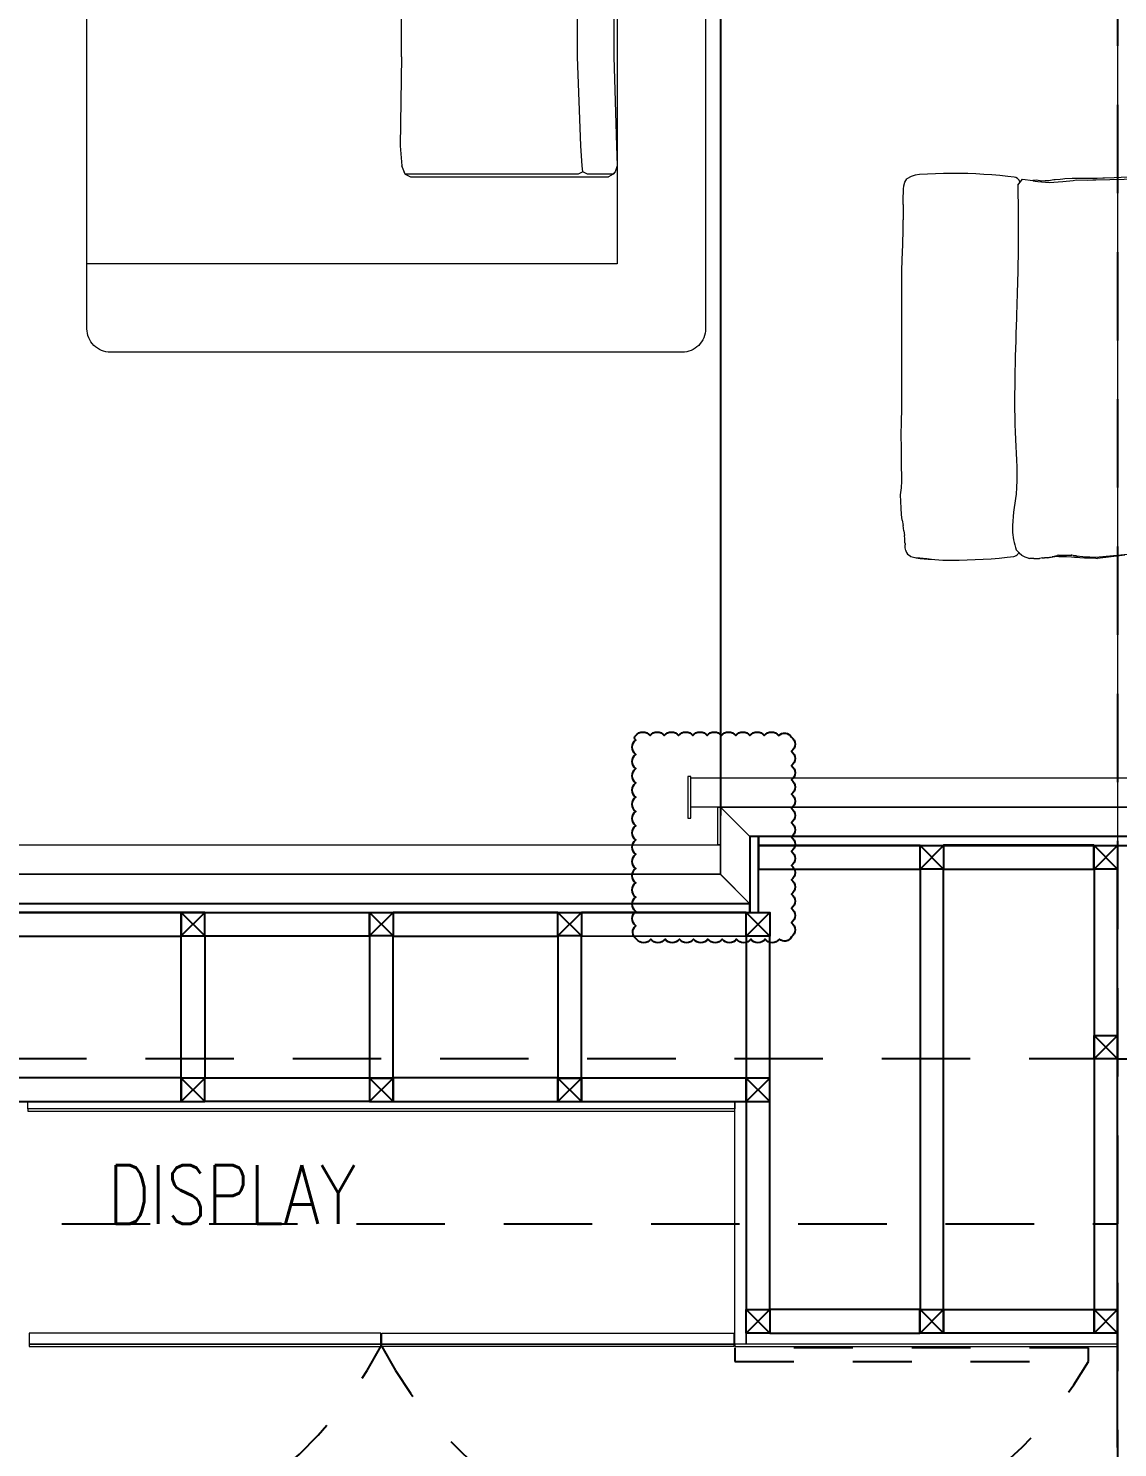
# Model space of a CAD drawing. Header units: metres. Extents: x 42 to 199, y -121 to 268.
# Drawn here: x 114.658 to 116.506, y 38.672 to 41.082 of the extents above; entities that cross this region are included whole.
import ezdxf

# ---------------------------------------------------------------- set-up
doc = ezdxf.new("R2010")
doc.units = ezdxf.units.M
doc.header["$LTSCALE"] = 0.3
doc.linetypes.add('HIDDEN', pattern=[0.375, 0.25, -0.125])
doc.layers.get('0').update_dxf_attribs({"color": 8})
for name, color, linetype in [('A-Cols', 8, 'Continuous'), ('A-ELEVATION 2', 8, 'Continuous'), ('A-ELEVATION 3', 8, 'Continuous'), ('A-ELEVATION 5', 8, 'Continuous'), ('A-Hidden-Above', 8, 'HIDDEN'), ('A-TEXT ARCHITECURAL', 8, 'Continuous'), ('A-Wall-Plst', 8, 'Continuous')]:
    doc.layers.add(name, color=color, linetype=linetype)
doc.layers.add('A-Furniture', color=8, linetype='Continuous', lineweight=0)
doc.layers.add('DA HOUSE ARCH LAYOUT', color=8, linetype='Continuous', lineweight=9)
doc.styles.add('ROMANS', font='romans.shx', dxfattribs={"width": 0.8, "height": 0.5})

# ---------------------------------------------------------------- blocks, each defined once
blk = doc.blocks.new('zw$DE84')
for p, q in [((-0.3216, 0.1364), (-0.316, 0.1978)), ((0.3188, 0.1373), (0.3205, 0.2092)), ((-0.3183, 0.1864), (-0.324, 0.1398)), ((0.3232, 0.1921), (0.3222, 0.1686)), ((0.3215, 0.1493), (0.3213, 0.1396)), ((0.3216, 0.1518), (0.3215, 0.1493)), ((0.3222, 0.1686), (0.3216, 0.1518)), ((-0.3233, 0.1374), (-0.324, 0.1398)), ((-0.3233, 0.1374), (-0.3238, 0.1398)), ((-0.3227, 0.1344), (-0.3233, 0.1374)), ((-0.323, 0.1189), (-0.3227, 0.1344)), ((-0.3211, 0.127), (-0.3227, 0.1344)), ((-0.3211, 0.127), (-0.3216, 0.1364)), ((-0.3204, 0.1149), (-0.3211, 0.127)), ((0.3183, 0.1229), (0.3186, 0.1323)), ((0.3187, 0.104), (0.3183, 0.1229)), ((0.3186, 0.1323), (0.3188, 0.1373)), ((0.3211, 0.1324), (0.321, 0.1249)), ((0.321, 0.1249), (0.3212, 0.1196)), ((0.3212, 0.135), (0.3211, 0.1324)), ((0.3213, 0.1396), (0.3212, 0.1383)), ((0.3212, 0.1383), (0.3212, 0.135)), ((-0.3229, 0.1182), (-0.323, 0.1189)), ((-0.3222, 0.1103), (-0.3229, 0.1182)), ((-0.322, 0.1072), (-0.3222, 0.1103)), ((-0.3218, 0.1044), (-0.322, 0.1072)), ((-0.3218, 0.1042), (-0.3218, 0.1044)), ((-0.3216, 0.1014), (-0.3218, 0.1042)), ((-0.3216, 0.1011), (-0.3216, 0.1014)), ((-0.3213, 0.0957), (-0.3216, 0.1011)), ((-0.3195, 0.1046), (-0.3204, 0.1149)), ((-0.3195, 0.1046), (-0.319, 0.099)), ((-0.319, 0.099), (-0.3195, 0.1046)), ((-0.319, 0.099), (-0.3185, 0.0964)), ((-0.3185, 0.0962), (-0.3185, 0.0964)), ((0.3163, 0.0815), (0.318, 0.0986)), ((0.318, 0.0986), (0.3187, 0.104)), ((0.318, 0.0986), (0.318, 0.0986)), ((0.321, 0.0971), (0.3203, 0.0849)), ((0.3211, 0.1014), (0.321, 0.0981)), ((0.321, 0.0981), (0.321, 0.0979)), ((0.321, 0.0979), (0.321, 0.0971)), ((0.3213, 0.1081), (0.3211, 0.104)), ((0.3211, 0.104), (0.3211, 0.1016)), ((0.3211, 0.1016), (0.3211, 0.1014)), ((0.3212, 0.1196), (0.3212, 0.1194)), ((0.3212, 0.1194), (0.3212, 0.1182)), ((0.3212, 0.1182), (0.3213, 0.1082)), ((0.3213, 0.1082), (0.3213, 0.1081)), ((-0.3205, 0.0873), (-0.3213, 0.0957)), ((-0.3206, 0.0813), (-0.3205, 0.0847)), ((-0.3206, 0.0745), (-0.3206, 0.0813)), ((-0.3203, 0.0687), (-0.3206, 0.0745)), ((-0.3205, 0.0847), (-0.3205, 0.0873)), ((-0.3184, 0.0738), (-0.3192, 0.0714)), ((-0.3185, 0.0962), (-0.3185, 0.0952)), ((-0.3183, 0.0808), (-0.3185, 0.0952)), ((-0.3184, 0.0738), (-0.3183, 0.0808)), ((0.3143, 0.0583), (0.3163, 0.0815)), ((0.3197, 0.0767), (0.319, 0.068)), ((0.32, 0.0814), (0.3197, 0.0767)), ((0.3203, 0.0847), (0.32, 0.0814)), ((0.3203, 0.0849), (0.3203, 0.0847)), ((-0.323, 0.0552), (-0.3208, 0.0676)), ((-0.323, 0.0552), (-0.3228, 0.0502)), ((-0.3229, 0.0479), (-0.3228, 0.0502)), ((-0.3228, 0.0502), (-0.3226, 0.0537)), ((-0.3226, 0.0537), (-0.3213, 0.0632)), ((-0.3212, 0.0635), (-0.3213, 0.0632)), ((-0.32, 0.069), (-0.3212, 0.0635)), ((-0.3208, 0.0676), (-0.3203, 0.0687)), ((-0.3203, 0.0687), (-0.3193, 0.0711)), ((-0.3193, 0.0711), (-0.32, 0.069)), ((-0.3193, 0.0711), (-0.3192, 0.0714)), ((0.316, 0.0388), (0.3143, 0.0583)), ((0.3169, 0.0514), (0.3164, 0.0458)), ((0.3174, 0.0577), (0.3169, 0.0514)), ((0.3189, 0.0658), (0.3174, 0.0577)), ((0.319, 0.068), (0.3189, 0.0658)), ((-0.3241, 0.0423), (-0.3243, 0.0416)), ((-0.3243, 0.0416), (-0.3243, 0.0414)), ((-0.3241, 0.0318), (-0.3243, 0.0414)), ((-0.3241, 0.0318), (-0.3243, 0.0254)), ((-0.3243, 0.0254), (-0.3243, 0.0248)), ((-0.3226, 0.0199), (-0.3243, 0.0248)), ((-0.3229, 0.0465), (-0.3241, 0.0423)), ((-0.3229, 0.0478), (-0.3229, 0.0479)), ((-0.3229, 0.0477), (-0.3229, 0.0478)), ((-0.3229, 0.0465), (-0.3229, 0.0477)), ((-0.3229, 0.0462), (-0.3229, 0.0465)), ((0.3168, 0.0345), (0.316, 0.0388)), ((0.3164, 0.0458), (0.3181, 0.0366)), ((0.3174, 0.0307), (0.3168, 0.0345)), ((0.3176, 0.031), (0.3174, 0.0307)), ((0.3175, 0.0302), (0.3174, 0.0307)), ((0.3176, 0.031), (0.3175, 0.0302)), ((0.3202, 0.0125), (0.3175, 0.0302)), ((0.3181, 0.0366), (0.3176, 0.031)), ((-0.3213, 0.0165), (-0.3226, 0.0199)), ((-0.3189, 0.0124), (-0.3213, 0.0165)), ((-0.32, -0.0004), (-0.3196, 0.0007)), ((-0.3196, 0.0007), (-0.3188, 0.0021)), ((-0.3183, 0.0115), (-0.3189, 0.0124)), ((-0.3188, 0.0021), (-0.3179, 0.0035)), ((-0.3142, 0.0071), (-0.3183, 0.0115)), ((-0.3179, 0.0035), (-0.3168, 0.0046)), ((-0.3168, 0.0046), (-0.3155, 0.0057)), ((-0.3155, 0.0057), (-0.3142, 0.0066)), ((-0.3142, 0.0066), (-0.3142, 0.0071)), ((-0.314, 0.0069), (-0.3142, 0.0071)), ((-0.3142, 0.0066), (-0.314, 0.0067)), ((-0.3139, 0.0068), (-0.314, 0.0069)), ((-0.314, 0.0067), (-0.314, 0.0069)), ((-0.314, 0.0067), (-0.3139, 0.0068)), ((-0.3133, 0.0061), (-0.3139, 0.0068)), ((-0.3129, 0.0057), (-0.3133, 0.0061)), ((-0.3103, 0.003), (-0.3129, 0.0057)), ((-0.3092, 0.0019), (-0.3103, 0.003)), ((0.31, 0.0049), (0.3151, 0.0087)), ((0.3151, 0.0087), (0.3202, 0.0125)), ((0.3151, 0.0087), (0.3186, 0.0065)), ((0.3186, 0.0065), (0.3209, 0.0044)), ((0.3209, 0.0044), (0.3227, 0.0016)), ((0.3227, 0.0016), (0.3235, -0.0014)), ((-0.3233, -0.0266), (-0.322, -0.013)), ((-0.322, -0.013), (-0.3214, -0.0077)), ((-0.3214, -0.0077), (-0.3207, -0.0019)), ((-0.3207, -0.0019), (-0.32, -0.0004)), ((0.3235, -0.0014), (0.3247, -0.0121)), ((0.3247, -0.0121), (0.3261, -0.0257)), ((-0.3253, -0.0539), (-0.3244, -0.0402)), ((-0.3244, -0.0402), (-0.3233, -0.0266)), ((0.3261, -0.0257), (0.3272, -0.0393)), ((0.3272, -0.0393), (0.3281, -0.0529)), ((-0.3264, -0.0812), (-0.326, -0.0675)), ((-0.326, -0.0675), (-0.3253, -0.0539)), ((0.3281, -0.0529), (0.3288, -0.0666)), ((0.3288, -0.0666), (0.3294, -0.0802)), ((-0.3268, -0.1085), (-0.3267, -0.0948)), ((-0.3267, -0.0948), (-0.3264, -0.0812)), ((0.3294, -0.0802), (0.3297, -0.0938)), ((0.3297, -0.0938), (0.3297, -0.1075)), ((-0.3267, -0.1222), (-0.3268, -0.1085)), ((0.3297, -0.1075), (0.3296, -0.1211)), ((-0.3259, -0.1359), (-0.3267, -0.1222)), ((-0.3252, -0.1416), (-0.3259, -0.1359)), ((-0.325, -0.1475), (-0.3252, -0.1416)), ((-0.3243, -0.1493), (-0.3252, -0.1416)), ((0.3293, -0.1348), (0.3287, -0.1484)), ((0.3296, -0.1211), (0.3293, -0.1348)), ((-0.3242, -0.1611), (-0.325, -0.1475)), ((-0.3231, -0.1618), (-0.3243, -0.1493)), ((-0.3232, -0.1678), (-0.3242, -0.1611)), ((-0.3231, -0.1618), (-0.3236, -0.1617)), ((-0.3211, -0.1743), (-0.3232, -0.1678)), ((-0.323, -0.1624), (-0.3231, -0.1618)), ((-0.3224, -0.1694), (-0.323, -0.1624)), ((0.328, -0.1622), (0.3269, -0.1694)), ((0.3287, -0.1484), (0.328, -0.1622)), ((-0.3211, -0.1743), (-0.3224, -0.1694)), ((-0.3211, -0.1743), (-0.3211, -0.1744)), ((-0.3205, -0.1765), (-0.3211, -0.1744)), ((-0.3185, -0.1797), (-0.3205, -0.1765)), ((-0.3182, -0.1798), (-0.319, -0.1784)), ((-0.3165, -0.1825), (-0.3185, -0.1797)), ((-0.3138, -0.1842), (-0.3165, -0.1825)), ((-0.3112, -0.1851), (-0.3138, -0.1842)), ((-0.3107, -0.1852), (-0.3112, -0.1851)), ((-0.3107, -0.1852), (-0.3082, -0.1859)), ((-0.3082, -0.1859), (-0.3057, -0.1863)), ((-0.3057, -0.1863), (-0.3031, -0.1864)), ((-0.3031, -0.1864), (-0.3011, -0.1866)), ((-0.2992, -0.1866), (-0.3011, -0.1866)), ((-0.2973, -0.1867), (-0.2992, -0.1866)), ((-0.2973, -0.1867), (-0.2945, -0.1869)), ((-0.2945, -0.1869), (-0.2905, -0.1872)), ((-0.2905, -0.1872), (-0.2849, -0.1877)), ((-0.2772, -0.1888), (-0.2849, -0.1877)), ((-0.2772, -0.1888), (-0.2683, -0.1899)), ((-0.2592, -0.1913), (-0.2683, -0.1899)), ((-0.2592, -0.1913), (-0.2496, -0.1928)), ((-0.2157, -0.1943), (-0.2042, -0.1927)), ((-0.2042, -0.1927), (-0.1929, -0.1921)), ((-0.1929, -0.1921), (-0.1816, -0.1919)), ((-0.1816, -0.1919), (-0.1705, -0.1923)), ((-0.1705, -0.1923), (-0.1588, -0.1923)), ((-0.1588, -0.1923), (-0.1463, -0.1924)), ((-0.1463, -0.1924), (-0.1325, -0.1927)), ((-0.1325, -0.1927), (-0.118, -0.193)), ((-0.118, -0.193), (-0.0884, -0.1923)), ((-0.0884, -0.1923), (-0.0736, -0.192)), ((-0.0736, -0.192), (-0.0589, -0.192)), ((-0.0589, -0.192), (-0.044, -0.1921)), ((-0.044, -0.1921), (-0.0293, -0.1922)), ((-0.0293, -0.1922), (-0.0143, -0.1921)), ((-0.0143, -0.1921), (0.0005, -0.1921)), ((0.0005, -0.1921), (0.0154, -0.192)), ((0.0154, -0.192), (0.0302, -0.192)), ((0.0302, -0.192), (0.0598, -0.1922)), ((0.0598, -0.1922), (0.0746, -0.1922)), ((0.0746, -0.1922), (0.1043, -0.1922)), ((0.1043, -0.1922), (0.1191, -0.1921)), ((0.1191, -0.1921), (0.1339, -0.192)), ((0.1339, -0.192), (0.1487, -0.1919)), ((0.1487, -0.1919), (0.1645, -0.1918)), ((0.1645, -0.1918), (0.183, -0.1915)), ((0.183, -0.1915), (0.2091, -0.1902)), ((0.2091, -0.1902), (0.2345, -0.1897)), ((0.2345, -0.1897), (0.2508, -0.1897)), ((0.2772, -0.1897), (0.2508, -0.1897)), ((0.2772, -0.1897), (0.2848, -0.1897)), ((0.2848, -0.1897), (0.2905, -0.1896)), ((0.2905, -0.1896), (0.2967, -0.1894)), ((0.2967, -0.1894), (0.3032, -0.1891)), ((0.3032, -0.1891), (0.3088, -0.1888)), ((0.3088, -0.1888), (0.3148, -0.1871)), ((0.3148, -0.1871), (0.3207, -0.1838)), ((0.3207, -0.1838), (0.3208, -0.1836)), ((0.3246, -0.1764), (0.3208, -0.1836)), ((0.3269, -0.1694), (0.3246, -0.1764)), ((-0.2496, -0.1928), (-0.2384, -0.1934)), ((-0.2384, -0.1934), (-0.2272, -0.1939)), ((-0.2272, -0.1939), (-0.2157, -0.1943))]:
    blk.add_line(p, q)
blk.add_open_spline([(0.31, 0.0049), (0.2848, 0.0052), (0.2095, 0.0062), (0.0654, 0.0023), (-0.0842, -0.0036), (-0.2045, 0.0069), (-0.2666, -0.0076), (-0.2984, -0.0016), (-0.3092, 0.0019)], degree=3, knots=[0, 0, 0, 0, 0.0754747, 0.2260781, 0.4321487, 0.5249047, 0.5859753, 0.6200981, 0.6200981, 0.6200981, 0.6200981])
blk = doc.blocks.new('zw$2E0D')
for p, q in [((0.5336, -2.1883), (0.5336, -1.9983)), ((0.8327, -2.1883), (0.8327, -1.9983)), ((0.8941, -1.9983), (0.8941, -2.1883)), ((0.5336, -2.1883), (0.5314, -2.3396)), ((0.8381, -2.3396), (0.8327, -2.1883)), ((0.8941, -2.1883), (0.8987, -2.3396)), ((0.5314, -2.3396), (0.5342, -2.3737)), ((0.8402, -2.3737), (0.8381, -2.3396)), ((0.8987, -2.3396), (0.9, -2.3737)), ((0.5403, -2.3875), (0.5342, -2.3737)), ((0.5378, -2.3839), (0.5403, -2.3875)), ((0.8414, -2.3839), (0.8335, -2.3875)), ((0.8414, -2.3839), (0.8402, -2.3737)), ((0.8498, -2.3875), (0.8414, -2.3839)), ((0.8925, -2.3875), (0.8964, -2.3839)), ((0.8964, -2.3839), (0.8933, -2.3875)), ((0.9, -2.3737), (0.8964, -2.3839)), ((0.5403, -2.3875), (0.5494, -2.3921)), ((0.8335, -2.3875), (0.5403, -2.3875)), ((0.5494, -2.3921), (0.7607, -2.3921)), ((0.7607, -2.3921), (0.8854, -2.3921)), ((0.8925, -2.3875), (0.8498, -2.3875)), ((0.8933, -2.3875), (0.8854, -2.3921))]:
    blk.add_line(p, q)
blk.add_lwpolyline([(1.05, -0.7067), (1.05, -2.65, -0.414214), (1.01, -2.69), (0.04, -2.69, -0.414214), (0, -2.65), (0, -0.7067)], format="xyb")
blk.add_lwpolyline([(0.9, -0.7067), (0.9, -2.54), (0, -2.54)])
blk = doc.blocks.new('zw$CABC')
at = {"layer": 'A-ELEVATION 3'}
for p, q in [((0, 0), (-0.04, 0.04)), ((0, 0.04), (-0.04, 0))]:
    blk.add_line(p, q, dxfattribs=at)
blk.add_lwpolyline([(-0.04, 0.04), (0, 0.04), (0, 0), (-0.04, 0)], close=True, dxfattribs=at)
blk = doc.blocks.new('BEAM LAYOUTS AND DEPTS AS PER SITE')
at = {"layer": 'A-ELEVATION 2', "color": 8, "lineweight": 0}
blk.add_line((116.5062, 45.422), (116.5062, 28.052), dxfattribs=at)
at = {"layer": 'A-Hidden-Above', "color": 8, "ltscale": 2}
blk.add_lwpolyline([(116.5062, 27.772), (116.7862, 27.772), (116.7862, 45.702), (116.5062, 45.702)], close=True, dxfattribs=at)
blk.add_lwpolyline([(116.5062, 39.332), (113.9643, 39.332, -0.306263), (113.9643, 39.052), (116.5062, 39.052)], format="xyb", close=True, dxfattribs=at)
blk = doc.blocks.new('DA HOUSE ARCH LAYOUT')
at = {"color": 8, "transparency": 33554687}
blk.add_wipeout([(-11.75, 107.63), (-11.75, 78.6832), (-4.6699, 77.9793), (-4.6699, 87.3699), (20.9401, 87.3699), (20.94, 97.27), (30.1376, 97.27), (30.1376, 95.8004), (30.1509, 95.6202), (30.2068, 95.3936), (30.2908, 95.2058), (30.4267, 95.0082), (30.5877, 94.8493), (30.7469, 94.7385), (30.9156, 94.6565), (31.1167, 94.5963), (31.3676, 94.5704), (31.6721, 94.6087), (31.9475, 94.7157), (32.1814, 94.8781), (32.441, 95.1999), (32.4934, 95.3049), (32.5584, 95.4923), (32.5869, 95.6387), (32.5967, 95.8477), (32.5782, 96.0181), (32.5404, 96.1711), (32.4781, 96.3293), (32.428, 96.4237), (32.3565, 96.5318), (32.2288, 96.6615), (32.1161, 96.7764), (31.9914, 96.8605), (31.8786, 96.9192), (31.3843, 97.0303), (31.3843, 97.1695), (32.0248, 97.1695), (32.0248, 106.3305), (12.6625, 106.33), (12.6624, 107.63)], dxfattribs=at).dxf.layer = 'A-ELEVATION 3'
at = {"layer": 'A-ELEVATION 3', "color": 8, "transparency": 33554559}
for points in [[(18.7508, 100.2824), (19.0247, 100.2824), (19.0247, 100.3224), (18.7508, 100.3224)], [(19.0647, 100.2824), (19.3197, 100.2824), (19.3197, 100.3227), (19.0647, 100.3227)], [(17.4915, 100.1685), (17.771, 100.1685), (17.771, 100.2086), (17.4915, 100.2086)], [(18.0905, 100.1685), (17.811, 100.1685), (17.811, 100.2086), (18.0905, 100.2086)], [(18.1305, 100.1685), (18.41, 100.1685), (18.41, 100.2086), (18.1305, 100.2086)], [(18.7295, 100.2083), (18.45, 100.2085), (18.45, 100.1687), (18.7295, 100.1686)], [(17.771, 100.1687), (17.811, 100.1687), (17.811, 99.9274), (17.771, 99.9274)], [(18.1305, 100.1687), (18.0905, 100.1687), (18.0905, 99.9274), (18.1305, 99.9274)], [(18.45, 100.1687), (18.41, 100.1687), (18.41, 99.9274), (18.45, 99.9274)], [(17.4915, 99.8874), (17.771, 99.8874), (17.771, 99.9276), (17.4915, 99.9276)], [(18.0905, 99.8874), (17.811, 99.8874), (17.811, 99.9276), (18.0905, 99.9276)], [(18.1305, 99.8874), (18.41, 99.8874), (18.41, 99.9276), (18.1305, 99.9276)], [(18.7295, 99.9273), (18.45, 99.9274), (18.45, 99.8876), (18.7295, 99.8875)], [(18.7695, 99.4944), (19.0244, 99.4944), (19.0244, 99.5344), (18.7695, 99.5344)], [(19.0647, 99.5344), (19.32, 99.5344), (19.32, 99.4944), (19.0647, 99.4944)]]:
    blk.add_lwpolyline(points, close=True, dxfattribs=at)
at = {"layer": 'A-ELEVATION 5', "color": 8, "ltscale": 0.25}
blk.add_line((18.6858, 106.0501), (18.6858, 100.3734), dxfattribs=at)
at = {"layer": 'A-ELEVATION 5', "color": 8}
for points in [[(18.7508, 100.3374), (18.7358, 100.3374), (18.7358, 100.2084), (18.7508, 100.2084)], [(18.7508, 100.3224), (20.7858, 100.3224), (20.7858, 100.3374), (18.7508, 100.3374)], [(17.3192, 100.2234), (17.3192, 100.2084), (18.7358, 100.2084), (18.7358, 100.2234)]]:
    blk.add_lwpolyline(points, close=True, dxfattribs=at)
at = {"layer": 'A-Furniture', "color": 8}
for points in [[(18.6358, 100.4394), (18.6308, 100.4394), (18.6308, 100.3687), (18.6358, 100.3687)], [(20.7358, 100.3874), (18.6358, 100.3874), (18.6358, 100.4374), (20.6858, 100.4374)], [(18.6818, 100.3874), (18.6858, 100.3874), (18.6858, 100.3235), (18.6818, 100.3235)], [(18.7358, 100.2235), (18.6858, 100.2735), (18.6858, 100.3874), (18.7358, 100.3374)], [(20.7858, 100.3374), (18.7358, 100.3374), (18.6858, 100.3874), (20.7358, 100.3874)], [(18.6858, 100.2734), (17.2042, 100.2734), (17.2042, 100.3235), (18.6858, 100.3235)], [(18.7358, 100.2234), (17.3042, 100.2234), (17.2542, 100.2734), (18.6858, 100.2733)], [(17.5105, 99.8754), (17.5105, 99.8874), (18.7105, 99.8874), (18.7105, 99.8754)], [(17.5105, 99.8714), (18.7105, 99.8714), (18.7105, 99.8754), (17.5105, 99.8754)], [(17.5125, 99.4754), (18.1095, 99.4754), (18.1095, 99.4944), (17.5125, 99.4944)], [(17.5125, 99.4714), (18.1095, 99.4714), (18.1095, 99.4754), (17.5125, 99.4754)], [(18.7085, 99.4754), (18.1115, 99.4754), (18.1115, 99.4944), (18.7085, 99.4944)], [(18.7085, 99.4714), (18.1115, 99.4714), (18.1115, 99.4754), (18.7085, 99.4754)], [(18.7105, 99.4714), (19.36, 99.4714), (19.36, 99.4754), (18.7105, 99.4754)], [(18.7295, 99.4944), (19.36, 99.4944), (19.36, 99.4754), (18.7295, 99.4754)]]:
    blk.add_lwpolyline(points, close=True, dxfattribs=at)
at = {"layer": 'A-Hidden-Above', "color": 8, "ltscale": 0.5}
blk.add_lwpolyline([(18.7105, 99.4464), (19.3105, 99.4464), (19.3105, 99.4694), (18.7105, 99.4694)], close=True, dxfattribs=at)
for centre, start, end in [((17.5031, 99.7873), 209.9076, 332.4815), ((18.7178, 99.7873), 207.5185, 330.0924)]:
    blk.add_arc(centre, 0.6837, start, end, dxfattribs=at)
at = {"layer": 'A-TEXT ARCHITECURAL', "color": 8}
blk.add_lwpolyline([(18.5422, 100.5089, -0.5), (18.5664, 100.5089, -0.5), (18.5907, 100.5089, -0.5), (18.6149, 100.5089, -0.5), (18.6391, 100.5089, -0.5), (18.6634, 100.5089, -0.5), (18.6876, 100.5089, -0.5), (18.7119, 100.5089, -0.5), (18.7361, 100.5089, -0.5), (18.7604, 100.5089, -0.5), (18.7846, 100.5089, -0.5), (18.8065, 100.5065, -0.5), (18.8065, 100.4823, -0.5), (18.8065, 100.458, -0.5), (18.8065, 100.4338, -0.5), (18.8065, 100.4095, -0.5), (18.8065, 100.3853, -0.5), (18.8065, 100.361, -0.5), (18.8065, 100.3368, -0.5), (18.8065, 100.3125, -0.5), (18.8065, 100.2883, -0.5), (18.8065, 100.2641, -0.5), (18.8065, 100.2398, -0.5), (18.8065, 100.2156, -0.5), (18.8065, 100.1913, -0.5), (18.8065, 100.1671, -0.5), (18.786, 100.1633, -0.5), (18.7618, 100.1633, -0.5), (18.7375, 100.1633, -0.5), (18.7133, 100.1633, -0.5), (18.689, 100.1633, -0.5), (18.6648, 100.1633, -0.5), (18.6405, 100.1633, -0.5), (18.6163, 100.1633, -0.5), (18.592, 100.1633, -0.5), (18.5678, 100.1633, -0.5), (18.5436, 100.1633, -0.5), (18.5422, 100.1862, -0.5), (18.5422, 100.2104, -0.5), (18.5422, 100.2347, -0.5), (18.5422, 100.2589, -0.5), (18.5422, 100.2832, -0.5), (18.5422, 100.3074, -0.5), (18.5422, 100.3317, -0.5), (18.5422, 100.3559, -0.5), (18.5422, 100.3801, -0.5), (18.5422, 100.4044, -0.5), (18.5422, 100.4286, -0.5), (18.5422, 100.4529, -0.5), (18.5422, 100.4771, -0.5), (18.5422, 100.5014, -0.5)], format="xyb", close=True, dxfattribs=at)
at = {"layer": 'A-ELEVATION 3', "color": 8, "rotation": 90}
for p in [(19.0647, 100.3224), (19.36, 100.3224), (18.1305, 100.2087), (18.45, 100.2087), (18.7695, 100.2085), (19.36, 100), (18.7695, 99.5344), (19.0647, 99.5344), (19.36, 99.5344)]:
    blk.add_blockref('zw$CABC', p, dxfattribs=at)
at = {"layer": 'A-ELEVATION 3', "color": 8, "xscale": -1, "rotation": 270}
for p in [(17.771, 100.2087), (17.771, 99.9274), (18.0905, 99.9274), (18.41, 99.9274), (18.7295, 99.9274)]:
    blk.add_blockref('zw$CABC', p, dxfattribs=at)
at = {"layer": 'A-Furniture', "color": 8}
blk.add_blockref('zw$2E0D', (17.6108, 103.8498), dxfattribs=at)
at = {"layer": 'A-Furniture', "color": 8, "xscale": -1, "rotation": 270}
blk.add_blockref('zw$DE84', (19.1858, 101.1337), dxfattribs=at)
at = {"layer": 'A-TEXT ARCHITECURAL', "color": 8, "insert": (17.6461, 99.7797), "char_height": 0.1, "width": 2.017239, "attachment_point": 1, "style": 'ROMANS', "bg_fill": 2}
blk.add_mtext('DISPLAY', dxfattribs=at)
at = {"layer": 'A-ELEVATION 3', "color": 8, "transparency": 33554559}
for points in [[(19.0647, 100.2824), (19.0247, 100.2824), (19.0247, 99.5344), (19.0647, 99.5344)], [(19.36, 100.2824), (19.32, 100.2824), (19.32, 99.5344), (19.36, 99.5344)], [(18.7695, 100.1685), (18.7295, 100.1685), (18.7295, 99.5344), (18.7695, 99.5344)]]:
    blk.add_lwpolyline(points, close=True, dxfattribs=at)
at = {"layer": 'A-Furniture', "color": 8}
blk.add_lwpolyline([(18.7295, 99.4754), (18.7105, 99.4754), (18.7105, 99.8874), (18.7295, 99.8874)], close=True, dxfattribs=at)
at = {"layer": 'A-Wall-Plst', "color": 8}
blk.add_lwpolyline([(19.36, 99.3), (19.36, 99.96), (20.7858, 99.96), (20.7858, 106.0501), (13.64, 106.05), (13.64, 105.4951), (14.2376, 105.4951), (14.2376, 105.3401), (13.64, 105.3401), (13.64, 99.96), (14.2476, 99.96), (14.2476, 99.68), (13.36, 99.68), (13.36, 101.58), (11.76, 101.58), (11.76, 99.96), (12.3602, 99.96), (12.3602, 99.68), (11.61, 99.68), (11.61, 99.3)], dxfattribs=at)
at = {"layer": 'A-Cols', "color": 8}
blk.add_blockref('BEAM LAYOUTS AND DEPTS AS PER SITE', (-97.1462, 60.628), dxfattribs=at)

msp = doc.modelspace()

# ---------------------------------------------------------------- block references
at = {"layer": 'DA HOUSE ARCH LAYOUT'}
msp.add_blockref('DA HOUSE ARCH LAYOUT', (97.1462, -60.628), dxfattribs=at)

doc.saveas('drawing.dxf')
